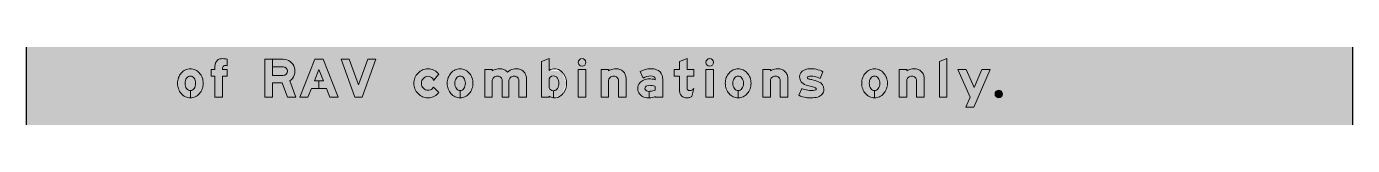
# Model space of a CAD drawing. Header units: millimetres. Extents: x 1969 to 2074, y 2991 to 3097.
# Drawn here: x 1969 to 2074, y 3052.3 to 3057.2 of the extents above; entities that cross this region are included whole.
import ezdxf

# ---------------------------------------------------------------- set-up
doc = ezdxf.new("R2010")
doc.units = ezdxf.units.MM
doc.layers.add('DIM', color=1, linetype='Continuous')
doc.layers.add('L18', color=4, linetype='Continuous')
doc.layers.add('GSCOLORFILL', color=7, linetype='Continuous', lineweight=0)
doc.layers.add('GSOUTLINE', color=7, linetype='Continuous', lineweight=0)
doc.layers.get('GSOUTLINE').off()

# ---------------------------------------------------------------- blocks, each defined once
blk = doc.blocks.new('*U400')
at = {"layer": 'GSCOLORFILL', "true_color": 0xf5f5f5, "transparency": 33554687}
blk.add_hatch(color=7, dxfattribs=at).paths.add_polyline_path([(-950, -1000), (950, -1000, 0.414214), (1050, -900), (1050, 900, 0.414214), (950, 1000), (-950, 1000, 0.414214), (-1050, 900), (-1050, -900, 0.414214)])
at = {"layer": 'GSCOLORFILL', "color": 7, "linetype": 'Continuous', "true_color": 0xf5f5f5, "transparency": 33554687}
blk.add_lwpolyline([(-950, -1000), (950, -1000, 0.414214), (1050, -900), (1050, 900, 0.414214), (950, 1000), (-950, 1000, 0.414214), (-1050, 900), (-1050, -900, 0.414214), (-950, -1000)], format="xyb", close=True, dxfattribs=at).dxf.unprotected_set("ltscale", 0)
blk.add_lwpolyline([(-950, -1000), (950, -1000, 0.414214), (1050, -900), (1050, 900, 0.414214), (950, 1000), (-950, 1000, 0.414214), (-1050, 900), (-1050, -900, 0.414214), (-950, -1000)], format="xyb", close=True, dxfattribs=at).dxf.unprotected_set("ltscale", 0)
blk = doc.blocks.new('*U3')
at = {"layer": 'GSCOLORFILL', "linetype": 'Continuous'}
h = blk.add_hatch(color=0, dxfattribs=at)
edge = h.paths.add_edge_path()
edge.add_arc((68, 89.7), 60.3, 64.87173, 90, ccw=False)
edge.add_arc((64.2, 81.6), 69.2, 41.44827, 64.87173, ccw=False)
edge.add_arc((58.3, 76.4), 77.1, 20.09247, 41.44827, ccw=False)
edge.add_arc((49, 73), 87, 0, 20.09247, ccw=False)
edge.add_arc((49, 73), 87, 339.90753, 360, ccw=False)
edge.add_arc((58.3, 69.6), 77.1, 318.55173, 339.90753, ccw=False)
edge.add_arc((64.2, 64.4), 69.2, 295.12827, 318.55173, ccw=False)
edge.add_arc((68, 56.3), 60.3, 270.00951, 295.12827, ccw=False)
edge.add_line((68, -4), (68, 34.5))
edge.add_arc((68, 55.2), 20.7, 270.02775, 299.6634)
edge.add_arc((63.1, 63.7), 30.5, 299.6634, 323.97263)
edge.add_arc((55.4, 69.3), 40.1, 323.97263, 343.23527)
edge.add_arc((43.2, 73), 52.8, 343.23527, 360)
edge.add_arc((43.2, 73), 52.8, 360, 376.76473)
edge.add_arc((55.4, 76.7), 40.1, 16.76473, 36.02737)
edge.add_arc((63.1, 82.3), 30.5, 36.02737, 60.3366)
edge.add_arc((68, 90.8), 20.7, 60.3366, 90)
edge.add_arc((68, 90.8), 20.7, 90, 119.6634)
edge.add_arc((72.9, 82.3), 30.5, 119.6634, 143.97263)
edge.add_arc((80.6, 76.7), 40.1, 143.97263, 163.23527)
edge.add_arc((92.8, 73), 52.8, 163.23527, 180)
edge.add_arc((92.8, 73), 52.8, 180, 196.76473)
edge.add_arc((80.6, 69.3), 40.1, 196.76473, 216.02737)
edge.add_arc((72.9, 63.7), 30.5, 216.02737, 240.3366)
edge.add_arc((68, 55.2), 20.7, 240.3366, 270)
edge.add_line((68, 34.5), (68, -4))
edge.add_arc((68, 56.3), 60.3, 244.87173, 270, ccw=False)
edge.add_arc((71.8, 64.4), 69.2, 221.44827, 244.87173, ccw=False)
edge.add_arc((77.7, 69.6), 77.1, 200.09247, 221.44827, ccw=False)
edge.add_arc((87, 73), 87, 180, 200.09247, ccw=False)
edge.add_arc((87, 73), 87, 159.90753, 180, ccw=False)
edge.add_arc((77.7, 76.4), 77.1, 138.55173, 159.90753, ccw=False)
edge.add_arc((71.8, 81.6), 69.2, 115.12827, 138.55173, ccw=False)
edge.add_arc((68, 89.7), 60.3, 90, 115.12827, ccw=False)
at = {"layer": 'GSCOLORFILL', "color": 0}
blk.add_lwpolyline([(68, 150, -0.110084), (93.6, 144.3, -0.102562), (116.1, 127.4, -0.093453), (130.7, 102.9, -0.087895), (136, 73, -0.087895), (130.7, 43.1, -0.093453), (116.1, 18.6, -0.102562), (93.6, 1.7, -0.110042), (68, -4), (68, 34.5, 0.130036), (78.2, 37.2, 0.106469), (87.8, 45.8, 0.084248), (93.8, 57.8, 0.073281), (96, 73, 0.073281), (93.8, 88.2, 0.084248), (87.8, 100.2, 0.106469), (78.2, 108.8, 0.130159), (68, 111.5, 0.130159), (57.8, 108.8, 0.106469), (48.2, 100.2, 0.084248), (42.2, 88.2, 0.073281), (40, 73, 0.073281), (42.2, 57.8, 0.084248), (48.2, 45.8, 0.106469), (57.8, 37.2, 0.130159), (68, 34.5), (68, -4, -0.110084), (42.4, 1.7, -0.102562), (19.9, 18.6, -0.093453), (5.3, 43.1, -0.087895), (0, 73, -0.087895), (5.3, 102.9, -0.093453), (19.9, 127.4, -0.102562), (42.4, 144.3, -0.110084)], format="xyb", close=True, dxfattribs=at)
blk = doc.blocks.new('*U4')
at = {"layer": 'GSCOLORFILL', "linetype": 'Continuous'}
h = blk.add_hatch(color=0, dxfattribs=at)
edge = h.paths.add_edge_path()
edge.add_line((60, 111.5), (84, 111.5))
edge.add_line((84, 111.5), (84, 146))
edge.add_line((84, 146), (60, 146))
edge.add_line((60, 146), (60, 155.5))
edge.add_arc((71.9, 154.5), 11.9, 110.99187, 175.30797, ccw=False)
edge.add_arc((73.8, 149.9), 16.9, 91.77954, 111.57792, ccw=False)
edge.add_arc((74.7, 133.7), 33.2, 73.64981, 92.36559, ccw=False)
edge.add_line((84, 165.5), (84, 201.5))
edge.add_arc((57.6, 29.9), 173.6, 81.26348, 89.27172)
edge.add_arc((59.1, 146.5), 57, 89.27172, 109.04281)
edge.add_arc((47, 181.5), 20, 109.04281, 135.26954)
edge.add_arc((64.3, 164.4), 44.3, 135.26954, 179.84385)
edge.add_line((20, 164.5), (20, 146))
edge.add_line((20, 146), (0, 146))
edge.add_line((0, 146), (0, 111.5))
edge.add_line((0, 111.5), (20, 111.5))
edge.add_line((20, 111.5), (20, 0))
edge.add_line((20, 0), (60, 0))
edge.add_line((60, 0), (60, 111.5))
at = {"layer": 'GSCOLORFILL', "color": 0}
blk.add_lwpolyline([(60, 111.5), (84, 111.5), (84, 146), (60, 146), (60, 155.5, -0.288239), (67.6, 165.6, -0.086602), (73.3, 166.8, -0.081845), (84, 165.5), (84, 201.5, 0.034957), (59.8, 203.5, 0.086482), (40.5, 200.4, 0.114938), (32.8, 195.5, 0.196982), (20, 164.5), (20, 146), (0, 146), (0, 111.5), (20, 111.5), (20, 0), (60, 0)], format="xyb", close=True, dxfattribs=at)
blk = doc.blocks.new('*U6')
at = {"layer": 'GSCOLORFILL'}
h = blk.add_hatch(color=0, dxfattribs=at)
edge = h.paths.add_edge_path()
edge.add_line((40, 114.8), (95.4, 114.8))
edge.add_arc((95.4, 137.4), 22.6, 270, 450)
edge.add_line((95.4, 160), (40, 160))
edge.add_line((40, 160), (40, 200))
edge.add_line((40, 200), (95.4, 200))
edge.add_arc((95.4, 137.4), 62.6, -56.21638, 90, ccw=False)
edge.add_line((130.3, 85.3), (162, 0))
edge.add_line((162, 0), (119.3, 0))
edge.add_line((119.3, 0), (91.5, 74.8))
edge.add_line((91.5, 74.8), (40, 74.8))
edge.add_line((40, 74.8), (40, 0))
edge.add_line((40, 0), (0, 0))
edge.add_line((0, 0), (0, 200))
edge.add_line((0, 200), (40, 200))
edge.add_line((40, 200), (40, 114.8))
at = {"layer": 'GSCOLORFILL', "color": 0}
blk.add_lwpolyline([(40, 114.8), (95.4, 114.8, 1), (95.4, 160), (40, 160), (40, 200), (95.4, 200, -0.741423), (130.3, 85.3), (162, 0), (119.3, 0), (91.5, 74.8), (40, 74.8), (40, 0), (0, 0), (0, 200), (40, 200)], format="xyb", close=True, dxfattribs=at)
blk = doc.blocks.new('*U7')
at = {"layer": 'GSCOLORFILL', "linetype": 'Continuous'}
blk.add_hatch(color=0, dxfattribs=at).paths.add_polyline_path([(124.8, 86), (101, 86), (101, 46), (140.7, 46), (159, 0), (202, 0), (122.5, 200), (79.5, 200), (0, 0), (43, 0), (61.3, 46), (101, 46), (101, 86), (77.2, 86), (101, 145.8)])
at = {"layer": 'GSCOLORFILL', "color": 0}
blk.add_lwpolyline([(101, 86), (101, 46), (61.3, 46), (43, 0), (0, 0), (79.5, 200), (122.5, 200), (202, 0), (159, 0), (140.7, 46), (101, 46), (101, 86), (124.8, 86), (101, 145.8), (77.2, 86)], close=True, dxfattribs=at)
blk = doc.blocks.new('*U8')
at = {"layer": 'GSCOLORFILL', "linetype": 'Continuous'}
blk.add_hatch(color=0, dxfattribs=at).paths.add_polyline_path([(42.6, 200), (92, 64.2), (141.4, 200), (184, 200), (111.2, 0), (72.8, 0), (0, 200)])
at = {"layer": 'GSCOLORFILL', "color": 0}
blk.add_lwpolyline([(42.6, 200), (92, 64.2), (141.4, 200), (184, 200), (111.2, 0), (111.2, 0), (72.8, 0), (0, 200)], close=True, dxfattribs=at)
blk = doc.blocks.new('*U10')
at = {"layer": 'GSCOLORFILL', "linetype": 'Continuous'}
h = blk.add_hatch(color=0, dxfattribs=at)
edge = h.paths.add_edge_path()
edge.add_arc((74.4, 67.9), 71.9, 246.79529, 270)
edge.add_arc((74.4, 67.9), 71.9, 270, 293.20471)
edge.add_arc((73.3, 70.4), 74.6, 293.20471, 315.98445)
edge.add_arc((71.7, 72), 76.9, 315.98445, 321.63765)
edge.add_line((132, 24.3), (102.8, 52.8))
edge.add_arc((78.6, 64), 26.7, 289.36074, 335.28028, ccw=False)
edge.add_arc((74.4, 68), 32, 270, 294.01492, ccw=False)
edge.add_arc((74.4, 68), 32, 245.98508, 270, ccw=False)
edge.add_arc((75.5, 70.4), 34.7, 222.91321, 245.98508, ccw=False)
edge.add_arc((77.1, 72), 37, 201.06115, 222.91321, ccw=False)
edge.add_arc((79.7, 73), 39.7, 180, 201.06115, ccw=False)
edge.add_arc((79.7, 73), 39.7, 158.93885, 180, ccw=False)
edge.add_arc((77.1, 74), 37, 137.08679, 158.93885, ccw=False)
edge.add_arc((75.5, 75.6), 34.7, 114.01492, 137.08679, ccw=False)
edge.add_arc((74.4, 78), 32, 90, 114.01492, ccw=False)
edge.add_arc((74.4, 78), 32, 68.21395, 90, ccw=False)
edge.add_arc((75.2, 79.5), 30.3, 16.64454, 68.57064, ccw=False)
edge.add_line((104.2, 88.2), (132, 121.7))
edge.add_arc((71.7, 74), 76.9, 38.36235, 44.01555)
edge.add_arc((73.3, 75.6), 74.6, 44.01555, 66.79529)
edge.add_arc((74.4, 78.1), 71.9, 66.79529, 90)
edge.add_arc((74.4, 78.1), 71.9, 90, 113.20471)
edge.add_arc((75.5, 75.6), 74.6, 113.20471, 135.98445)
edge.add_arc((77.1, 74), 76.9, 135.98445, 158.18779)
edge.add_arc((79.6, 73), 79.6, 158.18779, 180)
edge.add_arc((79.6, 73), 79.6, 180, 201.81221)
edge.add_arc((77.1, 72), 76.9, 201.81221, 224.01555)
edge.add_arc((75.5, 70.4), 74.6, 224.01555, 246.79529)
at = {"layer": 'GSCOLORFILL', "color": 0}
blk.add_lwpolyline([(46.1, 1.8, 0.101597), (74.4, -4, 0.101597), (102.7, 1.8, 0.099724), (127, 18.6, 0.024672), (132, 24.3), (102.8, 52.8, -0.203087), (87.4, 38.8, -0.10517), (74.4, 36, -0.10517), (61.4, 38.8, -0.101011), (50.1, 46.8, -0.095638), (42.7, 58.7, -0.092156), (40, 73, -0.092156), (42.7, 87.3, -0.095638), (50.1, 99.2, -0.101011), (61.4, 107.2, -0.10517), (74.4, 110, -0.095347), (86.3, 107.7, -0.230529), (104.2, 88.2), (132, 121.7, 0.024672), (127, 127.4, 0.099724), (102.7, 144.2, 0.101597), (74.4, 150, 0.101597), (46.1, 144.2, 0.099724), (21.8, 127.4, 0.097185), (5.7, 102.6, 0.095462), (0, 73, 0.095462), (5.7, 43.4, 0.097185), (21.8, 18.6, 0.099724)], format="xyb", close=True, dxfattribs=at)
blk = doc.blocks.new('*U11')
at = {"layer": 'GSCOLORFILL', "linetype": 'Continuous'}
h = blk.add_hatch(color=0, dxfattribs=at)
edge = h.paths.add_edge_path()
edge.add_arc((68, 89.7), 60.3, 64.87173, 90, ccw=False)
edge.add_arc((64.2, 81.6), 69.2, 41.44827, 64.87173, ccw=False)
edge.add_arc((58.3, 76.4), 77.1, 20.09247, 41.44827, ccw=False)
edge.add_arc((49, 73), 87, 0, 20.09247, ccw=False)
edge.add_arc((49, 73), 87, 339.90753, 360, ccw=False)
edge.add_arc((58.3, 69.6), 77.1, 318.55173, 339.90753, ccw=False)
edge.add_arc((64.2, 64.4), 69.2, 295.12827, 318.55173, ccw=False)
edge.add_arc((68, 56.3), 60.3, 270.00951, 295.12827, ccw=False)
edge.add_line((68, -4), (68, 34.5))
edge.add_arc((68, 55.2), 20.7, 270.02775, 299.6634)
edge.add_arc((63.1, 63.7), 30.5, 299.6634, 323.97263)
edge.add_arc((55.4, 69.3), 40.1, 323.97263, 343.23527)
edge.add_arc((43.2, 73), 52.8, 343.23527, 360)
edge.add_arc((43.2, 73), 52.8, 360, 376.76473)
edge.add_arc((55.4, 76.7), 40.1, 16.76473, 36.02737)
edge.add_arc((63.1, 82.3), 30.5, 36.02737, 60.3366)
edge.add_arc((68, 90.8), 20.7, 60.3366, 90)
edge.add_arc((68, 90.8), 20.7, 90, 119.6634)
edge.add_arc((72.9, 82.3), 30.5, 119.6634, 143.97263)
edge.add_arc((80.6, 76.7), 40.1, 143.97263, 163.23527)
edge.add_arc((92.8, 73), 52.8, 163.23527, 180)
edge.add_arc((92.8, 73), 52.8, 180, 196.76473)
edge.add_arc((80.6, 69.3), 40.1, 196.76473, 216.02737)
edge.add_arc((72.9, 63.7), 30.5, 216.02737, 240.3366)
edge.add_arc((68, 55.2), 20.7, 240.3366, 270)
edge.add_line((68, 34.5), (68, -4))
edge.add_arc((68, 56.3), 60.3, 244.87173, 270, ccw=False)
edge.add_arc((71.8, 64.4), 69.2, 221.44827, 244.87173, ccw=False)
edge.add_arc((77.7, 69.6), 77.1, 200.09247, 221.44827, ccw=False)
edge.add_arc((87, 73), 87, 180, 200.09247, ccw=False)
edge.add_arc((87, 73), 87, 159.90753, 180, ccw=False)
edge.add_arc((77.7, 76.4), 77.1, 138.55173, 159.90753, ccw=False)
edge.add_arc((71.8, 81.6), 69.2, 115.12827, 138.55173, ccw=False)
edge.add_arc((68, 89.7), 60.3, 90, 115.12827, ccw=False)
at = {"layer": 'GSCOLORFILL', "color": 0}
blk.add_lwpolyline([(68, 150, -0.110084), (93.6, 144.3, -0.102562), (116.1, 127.4, -0.093453), (130.7, 102.9, -0.087895), (136, 73, -0.087895), (130.7, 43.1, -0.093453), (116.1, 18.6, -0.102562), (93.6, 1.7, -0.110042), (68, -4), (68, 34.5, 0.130036), (78.2, 37.2, 0.106469), (87.8, 45.8, 0.084248), (93.8, 57.8, 0.073281), (96, 73, 0.073281), (93.8, 88.2, 0.084248), (87.8, 100.2, 0.106469), (78.2, 108.8, 0.130159), (68, 111.5, 0.130159), (57.8, 108.8, 0.106469), (48.2, 100.2, 0.084248), (42.2, 88.2, 0.073281), (40, 73, 0.073281), (42.2, 57.8, 0.084248), (48.2, 45.8, 0.106469), (57.8, 37.2, 0.130159), (68, 34.5), (68, -4, -0.110084), (42.4, 1.7, -0.102562), (19.9, 18.6, -0.093453), (5.3, 43.1, -0.087895), (0, 73, -0.087895), (5.3, 102.9, -0.093453), (19.9, 127.4, -0.102562), (42.4, 144.3, -0.110084)], format="xyb", close=True, dxfattribs=at)
blk = doc.blocks.new('*U12')
at = {"layer": 'GSCOLORFILL', "linetype": 'Continuous'}
h = blk.add_hatch(color=0, dxfattribs=at)
edge = h.paths.add_edge_path()
edge.add_arc((155.7, 87), 24.5, 45.8298, 68.08083, ccw=False)
edge.add_arc((156.1, 87.4), 23.9, 23.09285, 45.8298, ccw=False)
edge.add_arc((156.8, 87.7), 23.2, 0, 23.09285, ccw=False)
edge.add_line((180, 87.7), (180, 0))
edge.add_line((180, 0), (220, 0))
edge.add_line((220, 0), (220, 100.9))
edge.add_arc((174.1, 100.9), 45.9, 0, 23.93172)
edge.add_arc((170.8, 99.4), 49.5, 23.93172, 46.97501)
edge.add_arc((168.7, 97.2), 52.6, 46.97501, 68.86358)
edge.add_arc((167.4, 93.7), 56.3, 68.86358, 90)
edge.add_arc((167.4, 70), 80, 90, 102.60428)
edge.add_arc((166.7, 78), 72, 103.46954, 130.82068)
edge.add_arc((82.8, 99.4), 49.5, 41.97495, 46.97501)
edge.add_arc((80.7, 97.2), 52.6, 46.97501, 68.86358)
edge.add_arc((79.4, 93.7), 56.3, 68.86358, 90)
edge.add_arc((79.4, 70), 80, 90, 102.60428)
edge.add_arc((78.7, 78), 72, 103.46954, 122.49426)
edge.add_line((40, 138.8), (40, 146))
edge.add_line((40, 146), (0, 146))
edge.add_line((0, 146), (0, 0))
edge.add_line((0, 0), (40, 0))
edge.add_line((40, 0), (40, 87.7))
edge.add_arc((60.8, 87.7), 20.8, 154.52827, 180, ccw=False)
edge.add_arc((64, 86.2), 24.4, 131.00763, 154.52827, ccw=False)
edge.add_arc((66.1, 83.8), 27.5, 109.80736, 131.00763, ccw=False)
edge.add_arc((67.4, 80.1), 31.5, 90, 109.80736, ccw=False)
edge.add_arc((67.4, 86.3), 25.3, 68.08083, 90, ccw=False)
edge.add_arc((67.7, 87), 24.5, 45.8298, 68.08083, ccw=False)
edge.add_arc((68.1, 87.4), 23.9, 23.09285, 45.8298, ccw=False)
edge.add_arc((68.8, 87.7), 23.2, 0, 23.09285, ccw=False)
edge.add_line((92, 87.7), (92, 0))
edge.add_line((92, 0), (128, 0))
edge.add_line((128, 0), (128, 87.7))
edge.add_arc((148.8, 87.7), 20.8, 154.52827, 180, ccw=False)
edge.add_arc((152, 86.2), 24.4, 131.00763, 154.52827, ccw=False)
edge.add_arc((154.1, 83.8), 27.5, 109.80736, 131.00763, ccw=False)
edge.add_arc((155.4, 80.1), 31.5, 90, 109.80736, ccw=False)
edge.add_arc((155.4, 86.3), 25.3, 68.08083, 90, ccw=False)
at = {"layer": 'GSCOLORFILL', "color": 0}
blk.add_lwpolyline([(164.9, 109.8, -0.097395), (172.8, 104.6, -0.099535), (178.1, 96.8, -0.101104), (180, 87.7), (180, 0), (220, 0), (220, 100.9, 0.104803), (216.1, 119.5, 0.100886), (204.6, 135.6, 0.095798), (187.7, 146.2, 0.092487), (167.4, 150, 0.055052), (149.9, 148.1, 0.119912), (119.6, 132.5, 0.02182), (116.6, 135.6, 0.095798), (99.7, 146.2, 0.092487), (79.4, 150, 0.055052), (61.9, 148.1, 0.083202), (40, 138.8), (40, 146), (0, 146), (0, 0), (40, 0), (40, 87.7, -0.111601), (42, 96.7, -0.10299), (48, 104.6, -0.092768), (56.8, 109.7, -0.086642), (67.4, 111.6, -0.095933), (76.9, 109.8, -0.097395), (84.8, 104.6, -0.099535), (90.1, 96.8, -0.101104), (92, 87.7), (92, 0), (128, 0), (128, 87.7, -0.111601), (130, 96.7, -0.10299), (136, 104.6, -0.092768), (144.8, 109.7, -0.086642), (155.4, 111.6, -0.095933)], format="xyb", close=True, dxfattribs=at)
blk = doc.blocks.new('*U13')
at = {"layer": 'GSCOLORFILL', "linetype": 'Continuous'}
h = blk.add_hatch(color=0, dxfattribs=at)
edge = h.paths.add_edge_path()
edge.add_arc((44.5, 73), 87.5, 324.06879, 360, ccw=False)
edge.add_arc((63.7, 58.4), 63.4, 310.37653, 324.58922, ccw=False)
edge.add_arc((69, 48.4), 52.4, 262.70171, 313.06367, ccw=False)
edge.add_line((62.4, -3.6), (62.4, 33.8))
edge.add_arc((62.3, 57.8), 24, 270.02387, 290.86757)
edge.add_arc((60.9, 61.5), 28, 290.86757, 326.1465)
edge.add_arc((45.8, 71.7), 46.2, 326.1465, 361.64619)
edge.add_arc((45.8, 74.3), 46.2, 358.35381, 393.8535)
edge.add_arc((60.9, 84.5), 28, 33.8535, 69.13243)
edge.add_arc((62.3, 88.2), 24, 69.13243, 158.56804)
edge.add_line((40, 97), (40, 49))
edge.add_arc((62.3, 57.8), 24, 201.43196, 270)
edge.add_line((62.3, 33.8), (62.3, -3.6))
edge.add_arc((69, 48.4), 52.4, 236.36779, 262.69068, ccw=False)
edge.add_line((40, 4.8), (40, 0))
edge.add_line((40, 0), (0, 0))
edge.add_line((0, 0), (0, 188.8))
edge.add_line((0, 188.8), (40, 203.5))
edge.add_line((40, 203.5), (40, 141.2))
edge.add_arc((69, 97.6), 52.4, 46.93633, 123.63221, ccw=False)
edge.add_arc((63.7, 87.6), 63.4, 35.41078, 49.62347, ccw=False)
edge.add_arc((44.5, 73), 87.5, 0, 35.93121, ccw=False)
at = {"layer": 'GSCOLORFILL', "color": 0}
blk.add_lwpolyline([(132, 73, -0.158077), (115.4, 21.7, -0.062094), (104.8, 10.1, -0.223352), (62.4, -3.6), (62.4, 33.8, 0.091199), (70.9, 35.4, 0.155161), (84.2, 45.9, 0.156147), (92, 73, 0.156147), (84.2, 100.1, 0.155161), (70.9, 110.6, 0.411331), (40, 97), (40, 49, 0.308443), (62.3, 33.8), (62.3, -3.6, -0.115363), (40, 4.8), (40, 0), (0, 0), (0, 188.8), (40, 203.5), (40, 141.2, -0.347728), (104.8, 135.9, -0.062094), (115.4, 124.3, -0.158077)], format="xyb", close=True, dxfattribs=at)
blk = doc.blocks.new('*U14')
at = {"layer": 'GSCOLORFILL', "linetype": 'Continuous'}
h = blk.add_hatch(color=0, dxfattribs=at)
edge = h.paths.add_edge_path()
edge.add_arc((20, 183.5), 20, 0, 360)
h.paths.add_polyline_path([(0, 0), (40, 0), (40, 146), (0, 146)])
at = {"layer": 'GSCOLORFILL', "color": 0}
blk.add_lwpolyline([(0, 0), (40, 0), (40, 146), (0, 146)], close=True, dxfattribs=at)
blk.add_circle((20, 183.5), 20, dxfattribs=at)
blk = doc.blocks.new('*U15')
at = {"layer": 'GSCOLORFILL', "linetype": 'Continuous'}
h = blk.add_hatch(color=0, dxfattribs=at)
edge = h.paths.add_edge_path()
edge.add_line((92, 0), (132, 0))
edge.add_line((132, 0), (132, 100.9))
edge.add_arc((86.1, 100.9), 45.9, 0, 23.93172)
edge.add_arc((82.8, 99.4), 49.5, 23.93172, 46.97501)
edge.add_arc((80.7, 97.2), 52.6, 46.97501, 68.86358)
edge.add_arc((79.4, 93.7), 56.3, 68.86358, 90)
edge.add_arc((79.4, 70), 80, 90, 102.60428)
edge.add_arc((78.7, 78), 72, 103.46954, 122.49426)
edge.add_line((40, 138.8), (40, 146))
edge.add_line((40, 146), (0, 146))
edge.add_line((0, 146), (0, 0))
edge.add_line((0, 0), (40, 0))
edge.add_line((40, 0), (40, 87.7))
edge.add_arc((60.8, 87.7), 20.8, 154.52827, 180, ccw=False)
edge.add_arc((64, 86.2), 24.4, 131.00763, 154.52827, ccw=False)
edge.add_arc((66.1, 83.8), 27.5, 109.80736, 131.00763, ccw=False)
edge.add_arc((67.4, 80.1), 31.5, 90, 109.80736, ccw=False)
edge.add_arc((67.4, 86.3), 25.3, 68.08083, 90, ccw=False)
edge.add_arc((67.7, 87), 24.5, 45.8298, 68.08083, ccw=False)
edge.add_arc((68.1, 87.4), 23.9, 23.09285, 45.8298, ccw=False)
edge.add_arc((68.8, 87.7), 23.2, 0, 23.09285, ccw=False)
edge.add_line((92, 87.7), (92, 0))
at = {"layer": 'GSCOLORFILL', "color": 0}
blk.add_lwpolyline([(92, 0), (132, 0), (132, 100.9, 0.104803), (128.1, 119.5, 0.100886), (116.6, 135.6, 0.095798), (99.7, 146.2, 0.092487), (79.4, 150, 0.055052), (61.9, 148.1, 0.083202), (40, 138.8), (40, 146), (0, 146), (0, 0), (40, 0), (40, 87.7, -0.111601), (42, 96.7, -0.10299), (48, 104.6, -0.092768), (56.8, 109.7, -0.086642), (67.4, 111.6, -0.095933), (76.9, 109.8, -0.097395), (84.8, 104.6, -0.099535), (90.1, 96.8, -0.101104), (92, 87.7)], format="xyb", close=True, dxfattribs=at)
blk = doc.blocks.new('*U16')
at = {"layer": 'GSCOLORFILL', "linetype": 'Continuous'}
blk.add_hatch(color=0, dxfattribs=at).paths.add_polyline_path([(92, 95.4), (92, 91.8, 0.081005), (59.9, 97, 0.101474), (32.9, 91.5, 0.119728), (11.2, 75.3, 0.175485), (0, 44.5, 0.162186), (9.2, 16.9, 0.099624), (24.2, 3.4, 0.117828), (55.4, -4, 0.012592), (60.5, -3.9), (60.5, 30.4, -0.096439), (45.5, 33.4, -0.305569), (38, 44.5, -0.010003), (38, 45.2, -0.28816), (48.2, 60.1, -0.111813), (60.8, 62.5, -0.081373), (92, 56.3), (92, 36.9, -0.072039), (66.2, 30.9, -0.035682), (60.5, 30.4), (60.5, -3.9, 0.079312), (92, 2.8), (92, 0), (132, 0), (132, 90.2, 0.071315), (128.5, 115, 0.247093), (99.3, 145.1, 0.07943), (68.8, 150, 0.130157), (12, 135), (28.1, 100.3, -0.140793), (68.8, 112, -0.127608), (83.7, 108.9, -0.284946)])
at = {"layer": 'GSCOLORFILL', "color": 0}
blk.add_lwpolyline([(55.4, -4, 0.012592), (60.5, -3.9), (60.5, 30.4, -0.096439), (45.5, 33.4, -0.305569), (38, 44.5, -0.010003), (38, 45.2, -0.28816), (48.2, 60.1, -0.108492), (60.4, 62.5, -0.082345), (92, 56.3), (92, 36.9, -0.072039), (66.2, 30.9, -0.035682), (60.5, 30.4), (60.5, -3.9, 0.079312), (92, 2.8), (92, 0), (132, 0), (132, 90.2, 0.071315), (128.5, 115, 0.247093), (99.3, 145.1, 0.07943), (68.8, 150, 0.130157), (12, 135), (28.1, 100.3, -0.140793), (68.8, 112, -0.127608), (83.7, 108.9, -0.284946), (92, 95.4), (92, 91.8, 0.081005), (59.9, 97, 0.101474), (32.9, 91.5, 0.119728), (11.2, 75.3, 0.175485), (0, 44.5, 0.162186), (9.2, 16.9, 0.099624), (24.2, 3.4, 0.117828)], format="xyb", close=True, dxfattribs=at)
blk = doc.blocks.new('*U17')
at = {"layer": 'GSCOLORFILL', "linetype": 'Continuous'}
h = blk.add_hatch(color=0, dxfattribs=at)
edge = h.paths.add_edge_path()
edge.add_line((68, 53), (68, 111.5))
edge.add_line((68, 111.5), (104, 111.5))
edge.add_line((104, 111.5), (104, 146))
edge.add_line((104, 146), (68, 146))
edge.add_line((68, 146), (68, 203.5))
edge.add_line((68, 203.5), (28, 188.3))
edge.add_line((28, 188.3), (28, 146))
edge.add_line((28, 146), (0, 146))
edge.add_line((0, 146), (0, 111.5))
edge.add_line((0, 111.5), (28, 111.5))
edge.add_line((28, 111.5), (28, 40.9))
edge.add_arc((105.6, 40.9), 77.6, 180, 194.89129)
edge.add_arc((62, 29.3), 32.5, 194.89129, 254.41175)
edge.add_arc((68, 50.8), 54.8, 254.41175, 270)
edge.add_arc((68, 74.9), 78.9, 270, 273.67504)
edge.add_arc((71, 28.6), 32.5, 273.67504, 286.39591)
edge.add_arc((66.7, 43.1), 47.6, 286.39591, 304.21998)
edge.add_line((93.5, 3.7), (104, 45.1))
edge.add_arc((77.7, 64.8), 32.8, 305.21886, 323.28769, ccw=False)
edge.add_arc((88, 50.2), 15, 279.69267, 305.21886, ccw=False)
edge.add_arc((79.9, 97.7), 63.2, 270, 279.69267, ccw=False)
edge.add_arc((79.9, 46.5), 12, 227.95839, 270, ccw=False)
edge.add_arc((79.5, 46.1), 11.5, 189.74338, 227.95839, ccw=False)
edge.add_arc((318.4, 53), 250.4, 180, 182.01732, ccw=False)
at = {"layer": 'GSCOLORFILL', "color": 0}
blk.add_lwpolyline([(68, 53), (68, 111.5), (104, 111.5), (104, 146), (68, 146), (68, 203.5), (28, 188.3), (28, 146), (0, 146), (0, 111.5), (28, 111.5), (28, 40.9, 0.065067), (30.6, 21, 0.265708), (53.3, -2, 0.068122), (68, -4, 0.016037), (73.1, -3.8, 0.055562), (80.1, -2.6, 0.077929), (93.5, 3.7), (104, 45.1, -0.079004), (96.6, 37.9, -0.111842), (90.5, 35.4, -0.042318), (79.9, 34.5, -0.185527), (71.8, 37.6, -0.168307), (68.2, 44.2, -0.008802)], format="xyb", close=True, dxfattribs=at)
blk = doc.blocks.new('*U18')
at = {"layer": 'GSCOLORFILL', "linetype": 'Continuous'}
h = blk.add_hatch(color=0, dxfattribs=at)
edge = h.paths.add_edge_path()
edge.add_arc((20, 183.5), 20, 0, 360)
h.paths.add_polyline_path([(0, 0), (40, 0), (40, 146), (0, 146)])
at = {"layer": 'GSCOLORFILL', "color": 0}
blk.add_lwpolyline([(0, 0), (40, 0), (40, 146), (0, 146)], close=True, dxfattribs=at)
blk.add_circle((20, 183.5), 20, dxfattribs=at)
blk = doc.blocks.new('*U19')
at = {"layer": 'GSCOLORFILL', "linetype": 'Continuous'}
h = blk.add_hatch(color=0, dxfattribs=at)
edge = h.paths.add_edge_path()
edge.add_arc((68, 89.7), 60.3, 64.87173, 90, ccw=False)
edge.add_arc((64.2, 81.6), 69.2, 41.44827, 64.87173, ccw=False)
edge.add_arc((58.3, 76.4), 77.1, 20.09247, 41.44827, ccw=False)
edge.add_arc((49, 73), 87, 0, 20.09247, ccw=False)
edge.add_arc((49, 73), 87, 339.90753, 360, ccw=False)
edge.add_arc((58.3, 69.6), 77.1, 318.55173, 339.90753, ccw=False)
edge.add_arc((64.2, 64.4), 69.2, 295.12827, 318.55173, ccw=False)
edge.add_arc((68, 56.3), 60.3, 270.00951, 295.12827, ccw=False)
edge.add_line((68, -4), (68, 34.5))
edge.add_arc((68, 55.2), 20.7, 270.02775, 299.6634)
edge.add_arc((63.1, 63.7), 30.5, 299.6634, 323.97263)
edge.add_arc((55.4, 69.3), 40.1, 323.97263, 343.23527)
edge.add_arc((43.2, 73), 52.8, 343.23527, 360)
edge.add_arc((43.2, 73), 52.8, 360, 376.76473)
edge.add_arc((55.4, 76.7), 40.1, 16.76473, 36.02737)
edge.add_arc((63.1, 82.3), 30.5, 36.02737, 60.3366)
edge.add_arc((68, 90.8), 20.7, 60.3366, 90)
edge.add_arc((68, 90.8), 20.7, 90, 119.6634)
edge.add_arc((72.9, 82.3), 30.5, 119.6634, 143.97263)
edge.add_arc((80.6, 76.7), 40.1, 143.97263, 163.23527)
edge.add_arc((92.8, 73), 52.8, 163.23527, 180)
edge.add_arc((92.8, 73), 52.8, 180, 196.76473)
edge.add_arc((80.6, 69.3), 40.1, 196.76473, 216.02737)
edge.add_arc((72.9, 63.7), 30.5, 216.02737, 240.3366)
edge.add_arc((68, 55.2), 20.7, 240.3366, 270)
edge.add_line((68, 34.5), (68, -4))
edge.add_arc((68, 56.3), 60.3, 244.87173, 270, ccw=False)
edge.add_arc((71.8, 64.4), 69.2, 221.44827, 244.87173, ccw=False)
edge.add_arc((77.7, 69.6), 77.1, 200.09247, 221.44827, ccw=False)
edge.add_arc((87, 73), 87, 180, 200.09247, ccw=False)
edge.add_arc((87, 73), 87, 159.90753, 180, ccw=False)
edge.add_arc((77.7, 76.4), 77.1, 138.55173, 159.90753, ccw=False)
edge.add_arc((71.8, 81.6), 69.2, 115.12827, 138.55173, ccw=False)
edge.add_arc((68, 89.7), 60.3, 90, 115.12827, ccw=False)
at = {"layer": 'GSCOLORFILL', "color": 0}
blk.add_lwpolyline([(68, 150, -0.110084), (93.6, 144.3, -0.102562), (116.1, 127.4, -0.093453), (130.7, 102.9, -0.087895), (136, 73, -0.087895), (130.7, 43.1, -0.093453), (116.1, 18.6, -0.102562), (93.6, 1.7, -0.110042), (68, -4), (68, 34.5, 0.130036), (78.2, 37.2, 0.106469), (87.8, 45.8, 0.084248), (93.8, 57.8, 0.073281), (96, 73, 0.073281), (93.8, 88.2, 0.084248), (87.8, 100.2, 0.106469), (78.2, 108.8, 0.130159), (68, 111.5, 0.130159), (57.8, 108.8, 0.106469), (48.2, 100.2, 0.084248), (42.2, 88.2, 0.073281), (40, 73, 0.073281), (42.2, 57.8, 0.084248), (48.2, 45.8, 0.106469), (57.8, 37.2, 0.130159), (68, 34.5), (68, -4, -0.110084), (42.4, 1.7, -0.102562), (19.9, 18.6, -0.093453), (5.3, 43.1, -0.087895), (0, 73, -0.087895), (5.3, 102.9, -0.093453), (19.9, 127.4, -0.102562), (42.4, 144.3, -0.110084)], format="xyb", close=True, dxfattribs=at)
blk = doc.blocks.new('*U20')
at = {"layer": 'GSCOLORFILL', "linetype": 'Continuous'}
h = blk.add_hatch(color=0, dxfattribs=at)
edge = h.paths.add_edge_path()
edge.add_line((92, 0), (132, 0))
edge.add_line((132, 0), (132, 100.9))
edge.add_arc((86.1, 100.9), 45.9, 0, 23.93172)
edge.add_arc((82.8, 99.4), 49.5, 23.93172, 46.97501)
edge.add_arc((80.7, 97.2), 52.6, 46.97501, 68.86358)
edge.add_arc((79.4, 93.7), 56.3, 68.86358, 90)
edge.add_arc((79.4, 70), 80, 90, 102.60428)
edge.add_arc((78.7, 78), 72, 103.46954, 122.49426)
edge.add_line((40, 138.8), (40, 146))
edge.add_line((40, 146), (0, 146))
edge.add_line((0, 146), (0, 0))
edge.add_line((0, 0), (40, 0))
edge.add_line((40, 0), (40, 87.7))
edge.add_arc((60.8, 87.7), 20.8, 154.52827, 180, ccw=False)
edge.add_arc((64, 86.2), 24.4, 131.00763, 154.52827, ccw=False)
edge.add_arc((66.1, 83.8), 27.5, 109.80736, 131.00763, ccw=False)
edge.add_arc((67.4, 80.1), 31.5, 90, 109.80736, ccw=False)
edge.add_arc((67.4, 86.3), 25.3, 68.08083, 90, ccw=False)
edge.add_arc((67.7, 87), 24.5, 45.8298, 68.08083, ccw=False)
edge.add_arc((68.1, 87.4), 23.9, 23.09285, 45.8298, ccw=False)
edge.add_arc((68.8, 87.7), 23.2, 0, 23.09285, ccw=False)
edge.add_line((92, 87.7), (92, 0))
at = {"layer": 'GSCOLORFILL', "color": 0}
blk.add_lwpolyline([(92, 0), (132, 0), (132, 100.9, 0.104803), (128.1, 119.5, 0.100886), (116.6, 135.6, 0.095798), (99.7, 146.2, 0.092487), (79.4, 150, 0.055052), (61.9, 148.1, 0.083202), (40, 138.8), (40, 146), (0, 146), (0, 0), (40, 0), (40, 87.7, -0.111601), (42, 96.7, -0.10299), (48, 104.6, -0.092768), (56.8, 109.7, -0.086642), (67.4, 111.6, -0.095933), (76.9, 109.8, -0.097395), (84.8, 104.6, -0.099535), (90.1, 96.8, -0.101104), (92, 87.7)], format="xyb", close=True, dxfattribs=at)
blk = doc.blocks.new('*U21')
at = {"layer": 'GSCOLORFILL', "linetype": 'Continuous'}
h = blk.add_hatch(color=0, dxfattribs=at)
edge = h.paths.add_edge_path()
edge.add_arc((57, 119.8), 123.5, 242.49619, 261.8695)
edge.add_arc((53.7, 96.5), 100, 261.8695, 265.15197)
edge.add_arc((66.2, 241.6), 245.6, 265.10761, 270)
edge.add_arc((66.2, 132), 136, 270, 284.44353)
edge.add_arc((87.3, 46.3), 47.8, 285.62267, 320.35237)
edge.add_arc((101.2, 35.2), 30, 319.73239, 343.62265)
edge.add_arc((81.8, 40.9), 50.2, 343.62265, 360)
edge.add_arc((89, 40.9), 43, 0, 69.18818)
edge.add_arc((16.1, -138.5), 236.7, 68.11449, 77.23402)
edge.add_arc((94.5, 239.4), 149.4, 252.55271, 259.9162, ccw=False)
edge.add_arc((51.5, 103.7), 7, 180, 255.47478, ccw=False)
edge.add_arc((50.5, 103.7), 6, 102.54265, 180, ccw=False)
edge.add_arc((65.6, 42.1), 69.4, 90, 103.73705, ccw=False)
edge.add_arc((65.6, 45.8), 65.7, 75.32982, 90, ccw=False)
edge.add_arc((61, 2.5), 108.9, 61.96012, 78.74487, ccw=False)
edge.add_line((112.2, 98.7), (127.8, 134.3))
edge.add_arc((64.1, 12.9), 137.1, 62.33222, 93.96006)
edge.add_arc((60.6, 66.4), 83.4, 94.08966, 112.80409)
edge.add_arc((43.4, 107.2), 39.2, 112.80409, 180)
edge.add_arc((51.1, 107.2), 46.8, 180, 197.70339)
edge.add_arc((39.8, 103.6), 35, 197.70339, 228.98005)
edge.add_arc((67.9, 136), 77.9, 228.98005, 254.40467)
edge.add_arc((180.7, 523.3), 481.3, 253.87326, 257.11268)
edge.add_arc((23.3, -156), 216, 73.25622, 76.59824, ccw=False)
edge.add_arc((82.1, 41.3), 10.2, 28.38094, 70.61945, ccw=False)
edge.add_arc((84.5, 43.1), 7.26, 0, 24.86425, ccw=False)
edge.add_arc((87.1, 43.1), 4.62, 305.96111, 360, ccw=False)
edge.add_arc((75.2, 62.1), 27.1, 271.59402, 302.67995, ccw=False)
edge.add_arc((64.9, 148.7), 114.2, 270, 275.54791, ccw=False)
edge.add_arc((64.9, 125.5), 91, 259.29816, 270, ccw=False)
edge.add_arc((65.8, 153.5), 118.7, 244.95933, 261.41283, ccw=False)
edge.add_line((15.5, 45.9), (0, 10.3))
at = {"layer": 'GSCOLORFILL', "color": 0}
blk.add_lwpolyline([(0, 10.3, 0.084734), (39.6, -2.5, 0.014323), (45.3, -3.1, 0.02135), (66.2, -4, 0.063105), (100.1, 0.3, 0.152708), (124.1, 15.8, 0.10462), (130, 26.8, 0.071582), (132, 40.9, 0.311409), (104.3, 81.1, 0.039812), (68.4, 92.3, -0.03214), (49.7, 96.9, -0.341766), (44.5, 103.7, -0.351456), (49.2, 109.5, -0.060011), (65.6, 111.5, -0.064098), (82.3, 109.4, -0.073369), (112.2, 98.7), (127.8, 134.3, 0.138885), (54.6, 149.7, 0.081839), (28.2, 143.4, 0.301898), (4.2, 107.2, 0.0774), (6.5, 93, 0.137324), (16.8, 77.2, 0.111393), (47, 61, 0.014136), (73.3, 54.2, -0.014583), (85.5, 50.9, -0.186416), (91.1, 46.1, -0.108918), (91.8, 43.1, -0.240258), (89.9, 39.3, -0.136476), (76, 35, -0.024212), (64.9, 34.5, -0.04673), (48, 36.1, -0.071916), (15.5, 45.9)], format="xyb", close=True, dxfattribs=at)
blk = doc.blocks.new('*U23')
at = {"layer": 'GSCOLORFILL', "linetype": 'Continuous'}
h = blk.add_hatch(color=0, dxfattribs=at)
edge = h.paths.add_edge_path()
edge.add_arc((68, 89.7), 60.3, 64.87173, 90, ccw=False)
edge.add_arc((64.2, 81.6), 69.2, 41.44827, 64.87173, ccw=False)
edge.add_arc((58.3, 76.4), 77.1, 20.09247, 41.44827, ccw=False)
edge.add_arc((49, 73), 87, 0, 20.09247, ccw=False)
edge.add_arc((49, 73), 87, 339.90753, 360, ccw=False)
edge.add_arc((58.3, 69.6), 77.1, 318.55173, 339.90753, ccw=False)
edge.add_arc((64.2, 64.4), 69.2, 295.12827, 318.55173, ccw=False)
edge.add_arc((68, 56.3), 60.3, 270.00951, 295.12827, ccw=False)
edge.add_line((68, -4), (68, 34.5))
edge.add_arc((68, 55.2), 20.7, 270.02775, 299.6634)
edge.add_arc((63.1, 63.7), 30.5, 299.6634, 323.97263)
edge.add_arc((55.4, 69.3), 40.1, 323.97263, 343.23527)
edge.add_arc((43.2, 73), 52.8, 343.23527, 360)
edge.add_arc((43.2, 73), 52.8, 360, 376.76473)
edge.add_arc((55.4, 76.7), 40.1, 16.76473, 36.02737)
edge.add_arc((63.1, 82.3), 30.5, 36.02737, 60.3366)
edge.add_arc((68, 90.8), 20.7, 60.3366, 90)
edge.add_arc((68, 90.8), 20.7, 90, 119.6634)
edge.add_arc((72.9, 82.3), 30.5, 119.6634, 143.97263)
edge.add_arc((80.6, 76.7), 40.1, 143.97263, 163.23527)
edge.add_arc((92.8, 73), 52.8, 163.23527, 180)
edge.add_arc((92.8, 73), 52.8, 180, 196.76473)
edge.add_arc((80.6, 69.3), 40.1, 196.76473, 216.02737)
edge.add_arc((72.9, 63.7), 30.5, 216.02737, 240.3366)
edge.add_arc((68, 55.2), 20.7, 240.3366, 270)
edge.add_line((68, 34.5), (68, -4))
edge.add_arc((68, 56.3), 60.3, 244.87173, 270, ccw=False)
edge.add_arc((71.8, 64.4), 69.2, 221.44827, 244.87173, ccw=False)
edge.add_arc((77.7, 69.6), 77.1, 200.09247, 221.44827, ccw=False)
edge.add_arc((87, 73), 87, 180, 200.09247, ccw=False)
edge.add_arc((87, 73), 87, 159.90753, 180, ccw=False)
edge.add_arc((77.7, 76.4), 77.1, 138.55173, 159.90753, ccw=False)
edge.add_arc((71.8, 81.6), 69.2, 115.12827, 138.55173, ccw=False)
edge.add_arc((68, 89.7), 60.3, 90, 115.12827, ccw=False)
at = {"layer": 'GSCOLORFILL', "color": 0}
blk.add_lwpolyline([(68, 150, -0.110084), (93.6, 144.3, -0.102562), (116.1, 127.4, -0.093453), (130.7, 102.9, -0.087895), (136, 73, -0.087895), (130.7, 43.1, -0.093453), (116.1, 18.6, -0.102562), (93.6, 1.7, -0.110042), (68, -4), (68, 34.5, 0.130036), (78.2, 37.2, 0.106469), (87.8, 45.8, 0.084248), (93.8, 57.8, 0.073281), (96, 73, 0.073281), (93.8, 88.2, 0.084248), (87.8, 100.2, 0.106469), (78.2, 108.8, 0.130159), (68, 111.5, 0.130159), (57.8, 108.8, 0.106469), (48.2, 100.2, 0.084248), (42.2, 88.2, 0.073281), (40, 73, 0.073281), (42.2, 57.8, 0.084248), (48.2, 45.8, 0.106469), (57.8, 37.2, 0.130159), (68, 34.5), (68, -4, -0.110084), (42.4, 1.7, -0.102562), (19.9, 18.6, -0.093453), (5.3, 43.1, -0.087895), (0, 73, -0.087895), (5.3, 102.9, -0.093453), (19.9, 127.4, -0.102562), (42.4, 144.3, -0.110084)], format="xyb", close=True, dxfattribs=at)
blk = doc.blocks.new('*U24')
at = {"layer": 'GSCOLORFILL', "linetype": 'Continuous'}
h = blk.add_hatch(color=0, dxfattribs=at)
edge = h.paths.add_edge_path()
edge.add_line((92, 0), (132, 0))
edge.add_line((132, 0), (132, 100.9))
edge.add_arc((86.1, 100.9), 45.9, 0, 23.93172)
edge.add_arc((82.8, 99.4), 49.5, 23.93172, 46.97501)
edge.add_arc((80.7, 97.2), 52.6, 46.97501, 68.86358)
edge.add_arc((79.4, 93.7), 56.3, 68.86358, 90)
edge.add_arc((79.4, 70), 80, 90, 102.60428)
edge.add_arc((78.7, 78), 72, 103.46954, 122.49426)
edge.add_line((40, 138.8), (40, 146))
edge.add_line((40, 146), (0, 146))
edge.add_line((0, 146), (0, 0))
edge.add_line((0, 0), (40, 0))
edge.add_line((40, 0), (40, 87.7))
edge.add_arc((60.8, 87.7), 20.8, 154.52827, 180, ccw=False)
edge.add_arc((64, 86.2), 24.4, 131.00763, 154.52827, ccw=False)
edge.add_arc((66.1, 83.8), 27.5, 109.80736, 131.00763, ccw=False)
edge.add_arc((67.4, 80.1), 31.5, 90, 109.80736, ccw=False)
edge.add_arc((67.4, 86.3), 25.3, 68.08083, 90, ccw=False)
edge.add_arc((67.7, 87), 24.5, 45.8298, 68.08083, ccw=False)
edge.add_arc((68.1, 87.4), 23.9, 23.09285, 45.8298, ccw=False)
edge.add_arc((68.8, 87.7), 23.2, 0, 23.09285, ccw=False)
edge.add_line((92, 87.7), (92, 0))
at = {"layer": 'GSCOLORFILL', "color": 0}
blk.add_lwpolyline([(92, 0), (132, 0), (132, 100.9, 0.104803), (128.1, 119.5, 0.100886), (116.6, 135.6, 0.095798), (99.7, 146.2, 0.092487), (79.4, 150, 0.055052), (61.9, 148.1, 0.083202), (40, 138.8), (40, 146), (0, 146), (0, 0), (40, 0), (40, 87.7, -0.111601), (42, 96.7, -0.10299), (48, 104.6, -0.092768), (56.8, 109.7, -0.086642), (67.4, 111.6, -0.095933), (76.9, 109.8, -0.097395), (84.8, 104.6, -0.099535), (90.1, 96.8, -0.101104), (92, 87.7)], format="xyb", close=True, dxfattribs=at)
blk = doc.blocks.new('*U25')
at = {"layer": 'GSCOLORFILL', "linetype": 'Continuous'}
blk.add_hatch(color=0, dxfattribs=at).paths.add_polyline_path([(40, 0), (40, 203.5), (0, 188.3), (0, 0)])
at = {"layer": 'GSCOLORFILL', "color": 0}
blk.add_lwpolyline([(40, 0), (40, 203.5), (0, 188.3), (0, 0)], close=True, dxfattribs=at)
blk = doc.blocks.new('*U26')
at = {"layer": 'GSCOLORFILL', "linetype": 'Continuous'}
blk.add_hatch(color=0, dxfattribs=at).paths.add_polyline_path([(43.7, 146), (85.9, 50.5), (126.5, 146), (170, 146), (85, -54), (41.5, -54), (64.5, 0), (0, 146)])
at = {"layer": 'GSCOLORFILL', "color": 0}
blk.add_lwpolyline([(43.7, 146), (85.9, 50.5), (126.5, 146), (170, 146), (85, -54), (41.5, -54), (64.5, 0), (0, 146)], close=True, dxfattribs=at)
blk = doc.blocks.new('*U27')
at = {"layer": 'GSCOLORFILL', "linetype": 'Continuous'}
blk.add_hatch(color=0, dxfattribs=at).paths.add_polyline_path([(40, 16.5, 1), (0, 16.5, 1)])
at = {"layer": 'GSCOLORFILL', "color": 0}
blk.add_circle((20, 16.5), 20, dxfattribs=at)
blk = doc.blocks.new('*U2')
at = {"layer": 'GSOUTLINE', "color": 28, "true_color": 0x0a0a0a}
for name, p, xscale, yscale, zscale in [('*U3', (0, 0), 0.3, 0.3, 0.3), ('*U4', (53.4, 0), 0.3, 0.3, 0.3), ('*U6', (138.6, 0), 0.3, 0.3, 0.3), ('*U7', (193.8, 0), 0.3, 0.3, 0.3), ('*U8', (259.2, 0), 0.3, 0.3, 0.3), ('*U10', (374.4, 0), 0.3, 0.3, 0.3), ('*U11', (427.2, 0), 0.3, 0.3, 0.3), ('*U12', (486.6, 0), 0.3, 0.3, 0.3), ('*U13', (576.6, 0), 0.3, 0.3, 0.3), ('*U14', (634.8, 0), 0.3, 0.3, 0.3), ('*U15', (670.8, 0), 0.3000000000000005, 0.3000000000000005, 0.3000000000000005), ('*U16', (729, 0), 0.2999999999999995, 0.2999999999999995, 0.2999999999999995), ('*U17', (786.6, 0), 0.3, 0.3, 0.3), ('*U18', (837, 0), 0.3, 0.3, 0.3), ('*U19', (867.6, 0), 0.3, 0.3, 0.3), ('*U20', (927, 0), 0.3, 0.3, 0.3), ('*U21', (984, 0), 0.2999999620223803, 0.3, 0.2999999620223803), ('*U23', (1083.6, 0), 0.3, 0.3, 0.3), ('*U24', (1143, 0), 0.3, 0.3, 0.3), ('*U25', (1206.6, 0), 0.3, 0.3, 0.3), ('*U26', (1236, 0), 0.3, 0.3, 0.3), ('*U27', (1294.8, 0), 0.3, 0.3, 0.3)]:
    blk.add_blockref(name, p, dxfattribs=dict(at, xscale=xscale, yscale=yscale, zscale=zscale))
blk = doc.blocks.new('*U1')
at = {"layer": 'GSOUTLINE'}
blk.add_blockref('*U2', (0, 0), dxfattribs=at)

msp = doc.modelspace()

# ---------------------------------------------------------------- linework, layer by layer
at = {"layer": 'L18'}
msp.add_lwpolyline([(1974.05, 3096.85), (2069.05, 3096.85, -0.414214), (2074.05, 3091.85), (2074.05, 3001.85, -0.414214), (2069.05, 2996.85), (1974.05, 2996.85, -0.414214), (1969.05, 3001.85), (1969.05, 3091.85, -0.414214)], format="xyb", close=True, dxfattribs=at)

# ---------------------------------------------------------------- block references
at = {"xscale": 0.05, "yscale": 0.05, "zscale": 0.05}
msp.add_blockref('*U1', (1981, 3053.85), dxfattribs=at)
at = {"layer": 'DIM', "xscale": 0.05, "yscale": 0.05, "zscale": 0.05}
msp.add_blockref('*U400', (2021.55, 3046.85), dxfattribs=at)

doc.saveas('drawing.dxf')
